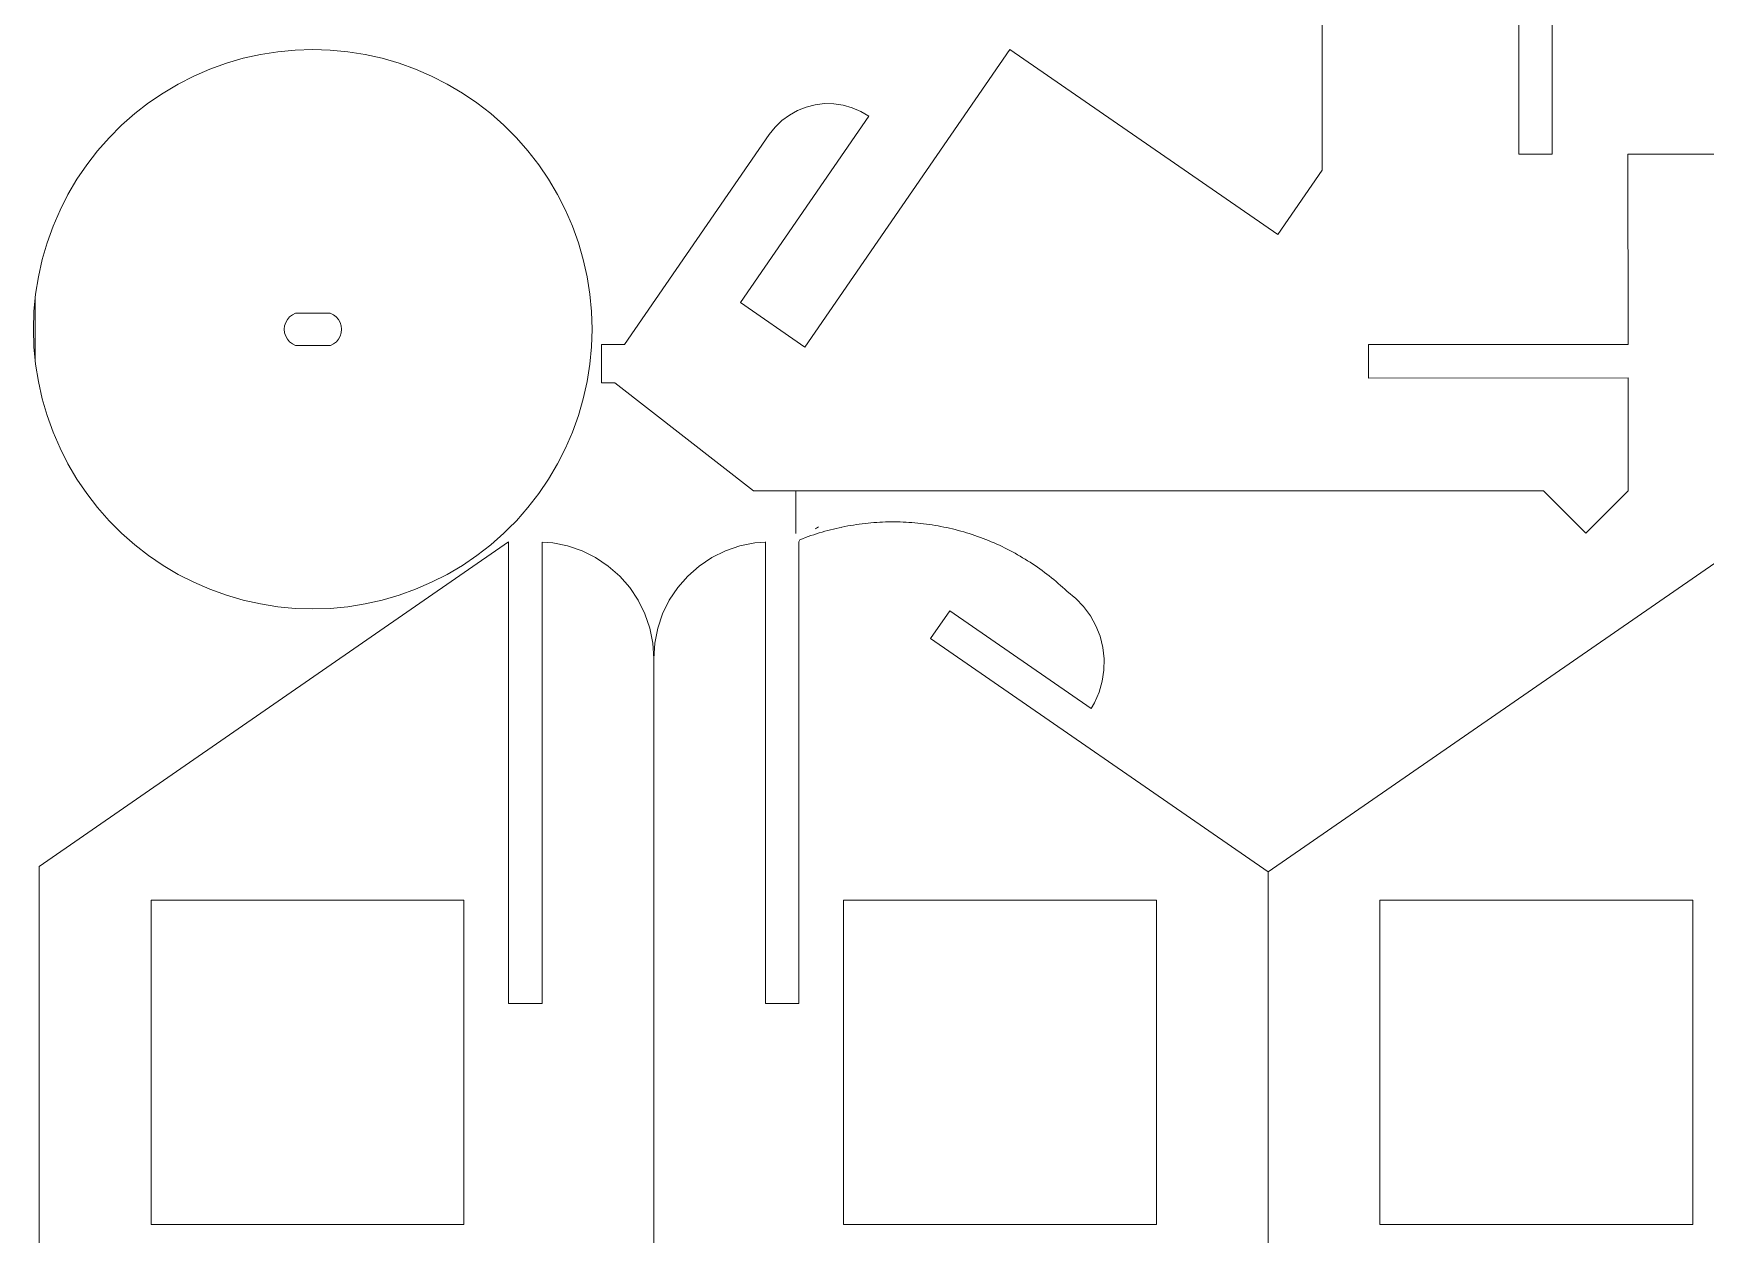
# Model space of a CAD drawing. Header units: millimetres. Extents: x -126 to 126, y -141 to 141.
# Drawn here: x -126.2 to 21.8, y -72.6 to 33.7 of the extents above; entities that cross this region are included whole.
import ezdxf

# ---------------------------------------------------------------- set-up
doc = ezdxf.new("R2010")
doc.units = ezdxf.units.MM
doc.header["$MEASUREMENT"] = 0

msp = doc.modelspace()

# ---------------------------------------------------------------- linework, layer by layer
at = {"lineweight": 9}
for points in [[(-12.1796, 44.0924), (-12.1796, 44.0924), (-12.1737, 21.614), (-12.1737, 21.614)], [(5.2226, 39.1476), (5.2226, 39.1476), (5.2269, 23.0128), (5.2269, 23.0128)], [(8.1929, 23.0136), (8.1929, 23.0136), (8.1887, 39.1484), (8.1887, 39.1484)], [(-107.6504, 31.4997), (-107.6504, 31.4997), (-109.1415, 31.0659), (-109.1415, 31.0659)], [(-106.1351, 31.8388), (-106.1351, 31.8388), (-107.6504, 31.4997), (-107.6504, 31.4997)], [(-104.6013, 32.082), (-104.6013, 32.082), (-106.1351, 31.8388), (-106.1351, 31.8388)], [(-103.0555, 32.2282), (-103.0555, 32.2282), (-104.6013, 32.082), (-104.6013, 32.082)], [(-101.5035, 32.2771), (-101.5035, 32.2771), (-103.0555, 32.2282), (-103.0555, 32.2282)], [(-99.9515, 32.2282), (-99.9515, 32.2282), (-101.5035, 32.2771), (-101.5035, 32.2771)], [(-98.4056, 32.082), (-98.4056, 32.082), (-99.9515, 32.2282), (-99.9515, 32.2282)], [(-96.872, 31.8388), (-96.872, 31.8388), (-98.4056, 32.082), (-98.4056, 32.082)], [(-95.3565, 31.4997), (-95.3565, 31.4997), (-96.872, 31.8388), (-96.872, 31.8388)], [(-93.8654, 31.0659), (-93.8654, 31.0659), (-95.3565, 31.4997), (-95.3565, 31.4997)], [(-39.8066, 32.2871), (-39.8066, 32.2871), (-57.9644, 5.9434), (-57.9644, 5.9434)], [(-39.8066, 32.2871), (-39.8066, 32.2871), (-16.1045, 15.911), (-16.1045, 15.911)], [(-112.0276, 29.9219), (-112.0276, 29.9219), (-113.4111, 29.2161), (-113.4111, 29.2161)], [(-110.6025, 30.5393), (-110.6025, 30.5393), (-112.0276, 29.9219), (-112.0276, 29.9219)], [(-109.1415, 31.0659), (-109.1415, 31.0659), (-110.6025, 30.5393), (-110.6025, 30.5393)], [(-92.4045, 30.5393), (-92.4045, 30.5393), (-93.8654, 31.0659), (-93.8654, 31.0659)], [(-90.9795, 29.9219), (-90.9795, 29.9219), (-92.4045, 30.5393), (-92.4045, 30.5393)], [(-89.5958, 29.2161), (-89.5958, 29.2161), (-90.9795, 29.9219), (-90.9795, 29.9219)], [(-114.7476, 28.4248), (-114.7476, 28.4248), (-116.0319, 27.5509), (-116.0319, 27.5509)], [(-113.4111, 29.2161), (-113.4111, 29.2161), (-114.7476, 28.4248), (-114.7476, 28.4248)], [(-88.2594, 28.4248), (-88.2594, 28.4248), (-89.5958, 29.2161), (-89.5958, 29.2161)], [(-86.9751, 27.5509), (-86.9751, 27.5509), (-88.2594, 28.4248), (-88.2594, 28.4248)], [(-116.0319, 27.5509), (-116.0319, 27.5509), (-117.2588, 26.5981), (-117.2588, 26.5981)], [(-85.7482, 26.5981), (-85.7482, 26.5981), (-86.9751, 27.5509), (-86.9751, 27.5509)], [(-58.6009, 26.8791), (-58.6009, 26.8791), (-59.3239, 26.4755), (-59.3239, 26.4755)], [(-57.8316, 27.1847), (-57.8316, 27.1847), (-58.6009, 26.8791), (-58.6009, 26.8791)], [(-57.029, 27.3872), (-57.029, 27.3872), (-57.8316, 27.1847), (-57.8316, 27.1847)], [(-56.2068, 27.483), (-56.2068, 27.483), (-57.029, 27.3872), (-57.029, 27.3872)], [(-55.3792, 27.4705), (-55.3792, 27.4705), (-56.2068, 27.483), (-56.2068, 27.483)], [(-54.5604, 27.3501), (-54.5604, 27.3501), (-55.3792, 27.4705), (-55.3792, 27.4705)], [(-53.7642, 27.1237), (-53.7642, 27.1237), (-54.5604, 27.3501), (-54.5604, 27.3501)], [(-53.0043, 26.7951), (-53.0043, 26.7951), (-53.7642, 27.1237), (-53.7642, 27.1237)], [(-52.2938, 26.37), (-52.2938, 26.37), (-53.0043, 26.7951), (-53.0043, 26.7951)], [(-118.4236, 25.57), (-118.4236, 25.57), (-119.5215, 24.4707), (-119.5215, 24.4707)], [(-117.2588, 26.5981), (-117.2588, 26.5981), (-118.4236, 25.57), (-118.4236, 25.57)], [(-84.5834, 25.57), (-84.5834, 25.57), (-85.7482, 26.5981), (-85.7482, 26.5981)], [(-83.4854, 24.4707), (-83.4854, 24.4707), (-84.5834, 25.57), (-84.5834, 25.57)], [(-63.6606, 9.8789), (-63.6606, 9.8789), (-52.2938, 26.37), (-52.2938, 26.37)], [(-60.582, 25.4039), (-60.582, 25.4039), (-61.0956, 24.7541), (-61.0956, 24.7541)], [(-59.988, 25.981), (-59.988, 25.981), (-60.582, 25.4039), (-60.582, 25.4039)], [(-59.3239, 26.4755), (-59.3239, 26.4755), (-59.988, 25.981), (-59.988, 25.981)], [(-119.5215, 24.4707), (-119.5215, 24.4707), (-120.5484, 23.3045), (-120.5484, 23.3045)], [(-82.4585, 23.3045), (-82.4585, 23.3045), (-83.4854, 24.4707), (-83.4854, 24.4707)], [(-61.0956, 24.7541), (-61.0956, 24.7541), (-73.909, 6.1641), (-73.909, 6.1641)], [(-120.5484, 23.3045), (-120.5484, 23.3045), (-121.5001, 22.0761), (-121.5001, 22.0761)], [(-81.5069, 22.0761), (-81.5069, 22.0761), (-82.4585, 23.3045), (-82.4585, 23.3045)], [(5.2269, 23.0128), (5.2269, 23.0128), (8.1929, 23.0136), (8.1929, 23.0136)], [(14.8923, 23.0153), (14.8923, 23.0153), (67.9097, 23.0294), (67.9097, 23.0294)], [(14.8968, 6.1877), (14.8968, 6.1877), (14.8923, 23.0153), (14.8923, 23.0153)], [(-122.3729, 20.7903), (-122.3729, 20.7903), (-123.1633, 19.4523), (-123.1633, 19.4523)], [(-121.5001, 22.0761), (-121.5001, 22.0761), (-122.3729, 20.7903), (-122.3729, 20.7903)], [(-80.634, 20.7903), (-80.634, 20.7903), (-81.5069, 22.0761), (-81.5069, 22.0761)], [(-79.8437, 19.4523), (-79.8437, 19.4523), (-80.634, 20.7903), (-80.634, 20.7903)], [(-12.1737, 21.614), (-12.1737, 21.614), (-16.1045, 15.911), (-16.1045, 15.911)], [(-123.1633, 19.4523), (-123.1633, 19.4523), (-123.8683, 18.0671), (-123.8683, 18.0671)], [(-79.1387, 18.0671), (-79.1387, 18.0671), (-79.8437, 19.4523), (-79.8437, 19.4523)], [(-123.8683, 18.0671), (-123.8683, 18.0671), (-124.4849, 16.6403), (-124.4849, 16.6403)], [(-78.522, 16.6403), (-78.522, 16.6403), (-79.1387, 18.0671), (-79.1387, 18.0671)], [(-124.4849, 16.6403), (-124.4849, 16.6403), (-125.011, 15.1776), (-125.011, 15.1776)], [(-77.9961, 15.1776), (-77.9961, 15.1776), (-78.522, 16.6403), (-78.522, 16.6403)], [(-125.011, 15.1776), (-125.011, 15.1776), (-125.4442, 13.6847), (-125.4442, 13.6847)], [(-77.5628, 13.6847), (-77.5628, 13.6847), (-77.9961, 15.1776), (-77.9961, 15.1776)], [(-125.4442, 13.6847), (-125.4442, 13.6847), (-125.7829, 12.1676), (-125.7829, 12.1676)], [(-77.2241, 12.1676), (-77.2241, 12.1676), (-77.5628, 13.6847), (-77.5628, 13.6847)], [(-125.7829, 12.1676), (-125.7829, 12.1676), (-126.0258, 10.632), (-126.0258, 10.632)], [(-76.9812, 10.632), (-76.9812, 10.632), (-77.2241, 12.1676), (-77.2241, 12.1676)], [(-126.0258, 10.632), (-126.0258, 10.632), (-126.0577, 10.2939), (-126.0577, 10.2939)], [(-76.8351, 9.0843), (-76.8351, 9.0843), (-76.9812, 10.632), (-76.9812, 10.632)], [(-126.1719, 9.0843), (-126.1719, 9.0843), (-126.2207, 7.5304), (-126.2207, 7.5304)], [(-126.0577, 10.2939), (-126.0577, 10.2939), (-126.1719, 9.0843), (-126.1719, 9.0843)], [(-126.0577, 10.2939), (-126.0577, 10.2939), (-126.0577, 4.767), (-126.0577, 4.767)], [(-103.3088, 8.8131), (-103.3088, 8.8131), (-103.0335, 8.9495), (-103.0335, 8.9495)], [(-103.0335, 8.9495), (-103.0335, 8.9495), (-99.9474, 8.9495), (-99.9474, 8.9495)], [(-99.6711, 8.8151), (-99.6711, 8.8151), (-99.9474, 8.9495), (-99.9474, 8.9495)], [(-76.7863, 7.5304), (-76.7863, 7.5304), (-76.8351, 9.0843), (-76.8351, 9.0843)], [(-63.6606, 9.8789), (-63.6606, 9.8789), (-57.9644, 5.9434), (-57.9644, 5.9434)], [(-126.2207, 7.5304), (-126.2207, 7.5304), (-126.1719, 5.9766), (-126.1719, 5.9766)], [(-104.0213, 7.5216), (-104.0213, 7.5216), (-103.9905, 7.8275), (-103.9905, 7.8275)], [(-103.99, 7.2157), (-103.99, 7.2157), (-104.0213, 7.5216), (-104.0213, 7.5216)], [(-103.9905, 7.8275), (-103.9905, 7.8275), (-103.8989, 8.1211), (-103.8989, 8.1211)], [(-103.8989, 8.1211), (-103.8989, 8.1211), (-103.7505, 8.3903), (-103.7505, 8.3903)], [(-103.7505, 8.3903), (-103.7505, 8.3903), (-103.5511, 8.6241), (-103.5511, 8.6241)], [(-103.5511, 8.6241), (-103.5511, 8.6241), (-103.3088, 8.8131), (-103.3088, 8.8131)], [(-99.4275, 8.6279), (-99.4275, 8.6279), (-99.6711, 8.8151), (-99.6711, 8.8151)], [(-99.2263, 8.3955), (-99.2263, 8.3955), (-99.4275, 8.6279), (-99.4275, 8.6279)], [(-99.0759, 8.1275), (-99.0759, 8.1275), (-99.2263, 8.3955), (-99.2263, 8.3955)], [(-98.9822, 7.8347), (-98.9822, 7.8347), (-99.0759, 8.1275), (-99.0759, 8.1275)], [(-98.9492, 7.5289), (-98.9492, 7.5289), (-98.9822, 7.8347), (-98.9822, 7.8347)], [(-98.9782, 7.2228), (-98.9782, 7.2228), (-98.9492, 7.5289), (-98.9492, 7.5289)], [(-76.8351, 5.9766), (-76.8351, 5.9766), (-76.7863, 7.5304), (-76.7863, 7.5304)], [(-126.1719, 5.9766), (-126.1719, 5.9766), (-126.0577, 4.767), (-126.0577, 4.767)], [(-103.8981, 6.9224), (-103.8981, 6.9224), (-103.99, 7.2157), (-103.99, 7.2157)], [(-103.7493, 6.6534), (-103.7493, 6.6534), (-103.8981, 6.9224), (-103.8981, 6.9224)], [(-103.5495, 6.4198), (-103.5495, 6.4198), (-103.7493, 6.6534), (-103.7493, 6.6534)], [(-103.3069, 6.2312), (-103.3069, 6.2312), (-103.5495, 6.4198), (-103.5495, 6.4198)], [(-103.0315, 6.0952), (-103.0315, 6.0952), (-103.3069, 6.2312), (-103.3069, 6.2312)], [(-103.0315, 6.0952), (-103.0315, 6.0952), (-99.9284, 6.0952), (-99.9284, 6.0952)], [(-99.9284, 6.0952), (-99.9284, 6.0952), (-99.654, 6.2333), (-99.654, 6.2333)], [(-99.654, 6.2333), (-99.654, 6.2333), (-99.4129, 6.4236), (-99.4129, 6.4236)], [(-99.4129, 6.4236), (-99.4129, 6.4236), (-99.2148, 6.6587), (-99.2148, 6.6587)], [(-99.2148, 6.6587), (-99.2148, 6.6587), (-99.068, 6.9287), (-99.068, 6.9287)], [(-99.068, 6.9287), (-99.068, 6.9287), (-98.9782, 7.2228), (-98.9782, 7.2228)], [(-76.9812, 4.4289), (-76.9812, 4.4289), (-76.8351, 5.9766), (-76.8351, 5.9766)], [(-73.909, 6.1641), (-73.909, 6.1641), (-75.9519, 6.1636), (-75.9519, 6.1636)], [(-75.9519, 6.1636), (-75.9519, 6.1636), (-75.9474, 2.7966), (-75.9474, 2.7966)], [(-8.0646, 6.1815), (-8.0646, 6.1815), (14.8968, 6.1877), (14.8968, 6.1877)], [(-8.0638, 3.2119), (-8.0638, 3.2119), (-8.0646, 6.1815), (-8.0646, 6.1815)], [(-126.0577, 4.767), (-126.0577, 4.767), (-126.0258, 4.4289), (-126.0258, 4.4289)], [(-126.0258, 4.4289), (-126.0258, 4.4289), (-125.7829, 2.8934), (-125.7829, 2.8934)], [(-77.2241, 2.8934), (-77.2241, 2.8934), (-76.9812, 4.4289), (-76.9812, 4.4289)], [(14.8976, 3.2181), (14.8976, 3.2181), (-8.0638, 3.2119), (-8.0638, 3.2119)], [(14.8976, 3.2181), (14.8976, 3.2181), (14.9002, -6.7567), (14.9002, -6.7567)], [(-125.7829, 2.8934), (-125.7829, 2.8934), (-125.4442, 1.3762), (-125.4442, 1.3762)], [(-77.5628, 1.3762), (-77.5628, 1.3762), (-77.2241, 2.8934), (-77.2241, 2.8934)], [(-74.761, 2.7984), (-74.761, 2.7984), (-75.9474, 2.7966), (-75.9474, 2.7966)], [(-62.5023, -6.7772), (-62.5023, -6.7772), (-74.761, 2.7984), (-74.761, 2.7984)], [(-125.4442, 1.3762), (-125.4442, 1.3762), (-125.011, -0.1167), (-125.011, -0.1167)], [(-77.9961, -0.1167), (-77.9961, -0.1167), (-77.5628, 1.3762), (-77.5628, 1.3762)], [(-125.011, -0.1167), (-125.011, -0.1167), (-124.4849, -1.5794), (-124.4849, -1.5794)], [(-78.522, -1.5794), (-78.522, -1.5794), (-77.9961, -0.1167), (-77.9961, -0.1167)], [(-124.4849, -1.5794), (-124.4849, -1.5794), (-123.8683, -3.0061), (-123.8683, -3.0061)], [(-79.1387, -3.0061), (-79.1387, -3.0061), (-78.522, -1.5794), (-78.522, -1.5794)], [(-123.8683, -3.0061), (-123.8683, -3.0061), (-123.1633, -4.3914), (-123.1633, -4.3914)], [(-123.1633, -4.3914), (-123.1633, -4.3914), (-122.3729, -5.7294), (-122.3729, -5.7294)], [(-80.634, -5.7294), (-80.634, -5.7294), (-79.8437, -4.3914), (-79.8437, -4.3914)], [(-79.8437, -4.3914), (-79.8437, -4.3914), (-79.1387, -3.0061), (-79.1387, -3.0061)], [(-122.3729, -5.7294), (-122.3729, -5.7294), (-121.5001, -7.0153), (-121.5001, -7.0153)], [(-81.5069, -7.0153), (-81.5069, -7.0153), (-80.634, -5.7294), (-80.634, -5.7294)], [(-121.5001, -7.0153), (-121.5001, -7.0153), (-120.5484, -8.2436), (-120.5484, -8.2436)], [(-82.4585, -8.2436), (-82.4585, -8.2436), (-81.5069, -7.0153), (-81.5069, -7.0153)], [(-62.5023, -6.7772), (-62.5023, -6.7772), (-54.9883, -6.7752), (-54.9883, -6.7752)], [(-58.7443, -10.5377), (-58.7443, -10.5377), (-58.7453, -6.7762), (-58.7453, -6.7762)], [(-54.9883, -6.7752), (-54.9883, -6.7752), (7.4035, -6.7586), (7.4035, -6.7586)], [(7.4035, -6.7586), (7.4035, -6.7586), (11.1746, -10.5059), (11.1746, -10.5059)], [(11.1615, -10.5192), (11.1615, -10.5192), (14.9002, -6.7567), (14.9002, -6.7567)], [(-120.5484, -8.2436), (-120.5484, -8.2436), (-119.5215, -9.4098), (-119.5215, -9.4098)], [(-83.4854, -9.4098), (-83.4854, -9.4098), (-82.4585, -8.2436), (-82.4585, -8.2436)], [(-119.5215, -9.4098), (-119.5215, -9.4098), (-118.4236, -10.5091), (-118.4236, -10.5091)], [(-84.5834, -10.5091), (-84.5834, -10.5091), (-84.1781, -10.1033), (-84.1781, -10.1033)], [(-84.1781, -10.1033), (-84.1781, -10.1033), (-83.4854, -9.4098), (-83.4854, -9.4098)], [(-56.9345, -10.0719), (-56.9345, -10.0719), (-57.0388, -10.1273), (-57.0388, -10.1273)], [(-56.832, -10.0134), (-56.832, -10.0134), (-56.9345, -10.0719), (-56.9345, -10.0719)], [(-56.7313, -9.9516), (-56.7313, -9.9516), (-56.832, -10.0134), (-56.832, -10.0134)], [(-56.1783, -10.3459), (-56.1783, -10.3459), (-56.4275, -10.4176), (-56.4275, -10.4176)], [(-55.9283, -10.2771), (-55.9283, -10.2771), (-56.1783, -10.3459), (-56.1783, -10.3459)], [(-55.6774, -10.2113), (-55.6774, -10.2113), (-55.9283, -10.2771), (-55.9283, -10.2771)], [(-55.4258, -10.1484), (-55.4258, -10.1484), (-55.6774, -10.2113), (-55.6774, -10.2113)], [(-55.1736, -10.0884), (-55.1736, -10.0884), (-55.4258, -10.1484), (-55.4258, -10.1484)], [(-54.9206, -10.0313), (-54.9206, -10.0313), (-55.1736, -10.0884), (-55.1736, -10.0884)], [(-54.7269, -10.0077), (-54.7269, -10.0077), (-54.9206, -10.0313), (-54.9206, -10.0313)], [(-54.667, -9.9772), (-54.667, -9.9772), (-54.7269, -10.0077), (-54.7269, -10.0077)], [(-54.4127, -9.926), (-54.4127, -9.926), (-54.667, -9.9772), (-54.667, -9.9772)], [(-54.158, -9.8778), (-54.158, -9.8778), (-54.4127, -9.926), (-54.4127, -9.926)], [(-53.9026, -9.8325), (-53.9026, -9.8325), (-54.158, -9.8778), (-54.158, -9.8778)], [(-53.6468, -9.7903), (-53.6468, -9.7903), (-53.9026, -9.8325), (-53.9026, -9.8325)], [(-53.3905, -9.7509), (-53.3905, -9.7509), (-53.6468, -9.7903), (-53.6468, -9.7903)], [(-53.1337, -9.7147), (-53.1337, -9.7147), (-53.3905, -9.7509), (-53.3905, -9.7509)], [(-52.8765, -9.6813), (-52.8765, -9.6813), (-53.1337, -9.7147), (-53.1337, -9.7147)], [(-52.619, -9.6509), (-52.619, -9.6509), (-52.8765, -9.6813), (-52.8765, -9.6813)], [(-52.3612, -9.6236), (-52.3612, -9.6236), (-52.619, -9.6509), (-52.619, -9.6509)], [(-52.103, -9.5992), (-52.103, -9.5992), (-52.3612, -9.6236), (-52.3612, -9.6236)], [(-51.8445, -9.5779), (-51.8445, -9.5779), (-52.103, -9.5992), (-52.103, -9.5992)], [(-51.5859, -9.5596), (-51.5859, -9.5596), (-51.8445, -9.5779), (-51.8445, -9.5779)], [(-51.327, -9.5442), (-51.327, -9.5442), (-51.5859, -9.5596), (-51.5859, -9.5596)], [(-51.068, -9.5319), (-51.068, -9.5319), (-51.327, -9.5442), (-51.327, -9.5442)], [(-50.8089, -9.5226), (-50.8089, -9.5226), (-51.068, -9.5319), (-51.068, -9.5319)], [(-50.5497, -9.5163), (-50.5497, -9.5163), (-50.8089, -9.5226), (-50.8089, -9.5226)], [(-50.2904, -9.513), (-50.2904, -9.513), (-50.5497, -9.5163), (-50.5497, -9.5163)], [(-50.0311, -9.5128), (-50.0311, -9.5128), (-50.2904, -9.513), (-50.2904, -9.513)], [(-49.7717, -9.5154), (-49.7717, -9.5154), (-50.0311, -9.5128), (-50.0311, -9.5128)], [(-49.5126, -9.5212), (-49.5126, -9.5212), (-49.7717, -9.5154), (-49.7717, -9.5154)], [(-49.2534, -9.53), (-49.2534, -9.53), (-49.5126, -9.5212), (-49.5126, -9.5212)], [(-48.9943, -9.5417), (-48.9943, -9.5417), (-49.2534, -9.53), (-49.2534, -9.53)], [(-48.7355, -9.5566), (-48.7355, -9.5566), (-48.9943, -9.5417), (-48.9943, -9.5417)], [(-48.4767, -9.5743), (-48.4767, -9.5743), (-48.7355, -9.5566), (-48.7355, -9.5566)], [(-48.2183, -9.5951), (-48.2183, -9.5951), (-48.4767, -9.5743), (-48.4767, -9.5743)], [(-47.9601, -9.619), (-47.9601, -9.619), (-48.2183, -9.5951), (-48.2183, -9.5951)], [(-47.7022, -9.6457), (-47.7022, -9.6457), (-47.9601, -9.619), (-47.9601, -9.619)], [(-47.4445, -9.6755), (-47.4445, -9.6755), (-47.7022, -9.6457), (-47.7022, -9.6457)], [(-47.1873, -9.7083), (-47.1873, -9.7083), (-47.4445, -9.6755), (-47.4445, -9.6755)], [(-46.9305, -9.7441), (-46.9305, -9.7441), (-47.1873, -9.7083), (-47.1873, -9.7083)], [(-46.6741, -9.7828), (-46.6741, -9.7828), (-46.9305, -9.7441), (-46.9305, -9.7441)], [(-46.4181, -9.8245), (-46.4181, -9.8245), (-46.6741, -9.7828), (-46.6741, -9.7828)], [(-46.1628, -9.8692), (-46.1628, -9.8692), (-46.4181, -9.8245), (-46.4181, -9.8245)], [(-45.9078, -9.9169), (-45.9078, -9.9169), (-46.1628, -9.8692), (-46.1628, -9.8692)], [(-45.6535, -9.9675), (-45.6535, -9.9675), (-45.9078, -9.9169), (-45.9078, -9.9169)], [(-45.3998, -10.0211), (-45.3998, -10.0211), (-45.6535, -9.9675), (-45.6535, -9.9675)], [(-45.1467, -10.0776), (-45.1467, -10.0776), (-45.3998, -10.0211), (-45.3998, -10.0211)], [(-44.8943, -10.1371), (-44.8943, -10.1371), (-45.1467, -10.0776), (-45.1467, -10.0776)], [(-44.6426, -10.1995), (-44.6426, -10.1995), (-44.8943, -10.1371), (-44.8943, -10.1371)], [(-44.3916, -10.2648), (-44.3916, -10.2648), (-44.6426, -10.1995), (-44.6426, -10.1995)], [(-44.1414, -10.333), (-44.1414, -10.333), (-44.3916, -10.2648), (-44.3916, -10.2648)], [(-43.892, -10.4041), (-43.892, -10.4041), (-44.1414, -10.333), (-44.1414, -10.333)], [(-125.703, -39.9976), (-125.703, -39.9976), (-84.1781, -11.2914), (-84.1781, -11.2914)], [(-118.4236, -10.5091), (-118.4236, -10.5091), (-117.2588, -11.5372), (-117.2588, -11.5372)], [(-117.2588, -11.5372), (-117.2588, -11.5372), (-116.0319, -12.49), (-116.0319, -12.49)], [(-86.9751, -12.49), (-86.9751, -12.49), (-85.7482, -11.5372), (-85.7482, -11.5372)], [(-85.7482, -11.5372), (-85.7482, -11.5372), (-84.5834, -10.5091), (-84.5834, -10.5091)], [(-84.1781, -11.2914), (-84.1781, -11.2914), (-84.1781, -52.1143), (-84.1781, -52.1143)], [(-81.2121, -11.3174), (-81.2121, -11.3174), (-80.2655, -11.3795), (-80.2655, -11.3795)], [(-81.2121, -52.1143), (-81.2121, -52.1143), (-81.2121, -11.3174), (-81.2121, -11.3174)], [(-80.2655, -11.3795), (-80.2655, -11.3795), (-78.9463, -11.6422), (-78.9463, -11.6422)], [(-78.9463, -11.6422), (-78.9463, -11.6422), (-77.6727, -12.075), (-77.6727, -12.075)], [(-63.7042, -11.6422), (-63.7042, -11.6422), (-64.9777, -12.075), (-64.9777, -12.075)], [(-62.385, -11.3795), (-62.385, -11.3795), (-63.7042, -11.6422), (-63.7042, -11.6422)], [(-61.4383, -11.3174), (-61.4383, -11.3174), (-62.385, -11.3795), (-62.385, -11.3795)], [(-61.4383, -11.2914), (-61.4383, -11.2914), (-61.4383, -11.3174), (-61.4383, -11.3174)], [(-61.4383, -11.3174), (-61.4383, -11.3174), (-61.4383, -52.1143), (-61.4383, -52.1143)], [(-58.4722, -11.2914), (-58.4722, -11.2914), (-58.3881, -11.0941), (-58.3881, -11.0941)], [(-58.4722, -52.1143), (-58.4722, -52.1143), (-58.4722, -11.2914), (-58.4722, -11.2914)], [(-58.1465, -10.9996), (-58.1465, -10.9996), (-58.3881, -11.0941), (-58.3881, -11.0941)], [(-57.9039, -10.9079), (-57.9039, -10.9079), (-58.1465, -10.9996), (-58.1465, -10.9996)], [(-57.6603, -10.819), (-57.6603, -10.819), (-57.9039, -10.9079), (-57.9039, -10.9079)], [(-57.4156, -10.7331), (-57.4156, -10.7331), (-57.6603, -10.819), (-57.6603, -10.819)], [(-57.17, -10.6499), (-57.17, -10.6499), (-57.4156, -10.7331), (-57.4156, -10.7331)], [(-56.9234, -10.5695), (-56.9234, -10.5695), (-57.17, -10.6499), (-57.17, -10.6499)], [(-56.6759, -10.4921), (-56.6759, -10.4921), (-56.9234, -10.5695), (-56.9234, -10.5695)], [(-56.4275, -10.4176), (-56.4275, -10.4176), (-56.6759, -10.4921), (-56.6759, -10.4921)], [(-43.6435, -10.4782), (-43.6435, -10.4782), (-43.892, -10.4041), (-43.892, -10.4041)], [(-43.3958, -10.5551), (-43.3958, -10.5551), (-43.6435, -10.4782), (-43.6435, -10.4782)], [(-43.149, -10.6349), (-43.149, -10.6349), (-43.3958, -10.5551), (-43.3958, -10.5551)], [(-42.9032, -10.7175), (-42.9032, -10.7175), (-43.149, -10.6349), (-43.149, -10.6349)], [(-42.6584, -10.803), (-42.6584, -10.803), (-42.9032, -10.7175), (-42.9032, -10.7175)], [(-42.4146, -10.8913), (-42.4146, -10.8913), (-42.6584, -10.803), (-42.6584, -10.803)], [(-42.1718, -10.9825), (-42.1718, -10.9825), (-42.4146, -10.8913), (-42.4146, -10.8913)], [(-41.9301, -11.0765), (-41.9301, -11.0765), (-42.1718, -10.9825), (-42.1718, -10.9825)], [(-41.6894, -11.1732), (-41.6894, -11.1732), (-41.9301, -11.0765), (-41.9301, -11.0765)], [(-41.4499, -11.2729), (-41.4499, -11.2729), (-41.6894, -11.1732), (-41.6894, -11.1732)], [(-41.2117, -11.3752), (-41.2117, -11.3752), (-41.4499, -11.2729), (-41.4499, -11.2729)], [(-40.9746, -11.4803), (-40.9746, -11.4803), (-41.2117, -11.3752), (-41.2117, -11.3752)], [(-40.7387, -11.5882), (-40.7387, -11.5882), (-40.9746, -11.4803), (-40.9746, -11.4803)], [(-40.504, -11.6988), (-40.504, -11.6988), (-40.7387, -11.5882), (-40.7387, -11.5882)], [(-40.504, -11.6988), (-40.504, -11.6988), (-40.2708, -11.8121), (-40.2708, -11.8121)], [(-40.0388, -11.928), (-40.0388, -11.928), (-40.2708, -11.8121), (-40.2708, -11.8121)], [(24.5775, -11.7726), (24.5775, -11.7726), (-16.9474, -40.4787), (-16.9474, -40.4787)], [(-116.0319, -12.49), (-116.0319, -12.49), (-114.7476, -13.3639), (-114.7476, -13.3639)], [(-88.2594, -13.3639), (-88.2594, -13.3639), (-86.9751, -12.49), (-86.9751, -12.49)], [(-77.6727, -12.075), (-77.6727, -12.075), (-76.4663, -12.6707), (-76.4663, -12.6707)], [(-76.4663, -12.6707), (-76.4663, -12.6707), (-75.3481, -13.4188), (-75.3481, -13.4188)], [(-66.184, -12.6707), (-66.184, -12.6707), (-67.3023, -13.4188), (-67.3023, -13.4188)], [(-64.9777, -12.075), (-64.9777, -12.075), (-66.184, -12.6707), (-66.184, -12.6707)], [(-39.8082, -12.0468), (-39.8082, -12.0468), (-40.0388, -11.928), (-40.0388, -11.928)], [(-39.579, -12.1682), (-39.579, -12.1682), (-39.8082, -12.0468), (-39.8082, -12.0468)], [(-39.3511, -12.2922), (-39.3511, -12.2922), (-39.579, -12.1682), (-39.579, -12.1682)], [(-39.1248, -12.4188), (-39.1248, -12.4188), (-39.3511, -12.2922), (-39.3511, -12.2922)], [(-38.8999, -12.5481), (-38.8999, -12.5481), (-39.1248, -12.4188), (-39.1248, -12.4188)], [(-38.6766, -12.68), (-38.6766, -12.68), (-38.8999, -12.5481), (-38.8999, -12.5481)], [(-38.4548, -12.8145), (-38.4548, -12.8145), (-38.6766, -12.68), (-38.6766, -12.68)], [(-38.2345, -12.9516), (-38.2345, -12.9516), (-38.4548, -12.8145), (-38.4548, -12.8145)], [(-38.0159, -13.0911), (-38.0159, -13.0911), (-38.2345, -12.9516), (-38.2345, -12.9516)], [(-37.799, -13.2333), (-37.799, -13.2333), (-38.0159, -13.0911), (-38.0159, -13.0911)], [(-37.5836, -13.3779), (-37.5836, -13.3779), (-37.799, -13.2333), (-37.799, -13.2333)], [(-114.7476, -13.3639), (-114.7476, -13.3639), (-113.4111, -14.1552), (-113.4111, -14.1552)], [(-113.4111, -14.1552), (-113.4111, -14.1552), (-112.0276, -14.861), (-112.0276, -14.861)], [(-90.9795, -14.861), (-90.9795, -14.861), (-89.5958, -14.1552), (-89.5958, -14.1552)], [(-89.5958, -14.1552), (-89.5958, -14.1552), (-88.2594, -13.3639), (-88.2594, -13.3639)], [(-75.3481, -13.4188), (-75.3481, -13.4188), (-74.3368, -14.3066), (-74.3368, -14.3066)], [(-74.3368, -14.3066), (-74.3368, -14.3066), (-73.45, -15.3191), (-73.45, -15.3191)], [(-68.3135, -14.3066), (-68.3135, -14.3066), (-69.2004, -15.3191), (-69.2004, -15.3191)], [(-67.3023, -13.4188), (-67.3023, -13.4188), (-68.3135, -14.3066), (-68.3135, -14.3066)], [(-37.37, -13.5251), (-37.37, -13.5251), (-37.5836, -13.3779), (-37.5836, -13.3779)], [(-37.1581, -13.6747), (-37.1581, -13.6747), (-37.37, -13.5251), (-37.37, -13.5251)], [(-36.9479, -13.8267), (-36.9479, -13.8267), (-37.1581, -13.6747), (-37.1581, -13.6747)], [(-36.7395, -13.9813), (-36.7395, -13.9813), (-36.9479, -13.8267), (-36.9479, -13.8267)], [(-36.5329, -14.1381), (-36.5329, -14.1381), (-36.7395, -13.9813), (-36.7395, -13.9813)], [(-36.3282, -14.2975), (-36.3282, -14.2975), (-36.5329, -14.1381), (-36.5329, -14.1381)], [(-36.1253, -14.4591), (-36.1253, -14.4591), (-36.3282, -14.2975), (-36.3282, -14.2975)], [(-35.9243, -14.6231), (-35.9243, -14.6231), (-36.1253, -14.4591), (-36.1253, -14.4591)], [(-35.7252, -14.7895), (-35.7252, -14.7895), (-35.9243, -14.6231), (-35.9243, -14.6231)], [(-35.528, -14.9581), (-35.528, -14.9581), (-35.7252, -14.7895), (-35.7252, -14.7895)], [(-112.0276, -14.861), (-112.0276, -14.861), (-110.6025, -15.4784), (-110.6025, -15.4784)], [(-110.6025, -15.4784), (-110.6025, -15.4784), (-109.1415, -16.005), (-109.1415, -16.005)], [(-109.1415, -16.005), (-109.1415, -16.005), (-107.6504, -16.4388), (-107.6504, -16.4388)], [(-95.3565, -16.4388), (-95.3565, -16.4388), (-93.8654, -16.005), (-93.8654, -16.005)], [(-93.8654, -16.005), (-93.8654, -16.005), (-92.4045, -15.4784), (-92.4045, -15.4784)], [(-92.4045, -15.4784), (-92.4045, -15.4784), (-90.9795, -14.861), (-90.9795, -14.861)], [(-73.45, -15.3191), (-73.45, -15.3191), (-72.7028, -16.4388), (-72.7028, -16.4388)], [(-69.2004, -15.3191), (-69.2004, -15.3191), (-69.9477, -16.4388), (-69.9477, -16.4388)], [(-35.3328, -15.1291), (-35.3328, -15.1291), (-35.528, -14.9581), (-35.528, -14.9581)], [(-35.1397, -15.3022), (-35.1397, -15.3022), (-35.3328, -15.1291), (-35.3328, -15.1291)], [(-34.9485, -15.4776), (-34.9485, -15.4776), (-35.1397, -15.3022), (-35.1397, -15.3022)], [(-34.7593, -15.6552), (-34.7593, -15.6552), (-34.9485, -15.4776), (-34.9485, -15.4776)], [(-33.9744, -16.284), (-33.9744, -16.284), (-34.7593, -15.6552), (-34.7593, -15.6552)], [(-107.6504, -16.4388), (-107.6504, -16.4388), (-106.1351, -16.7779), (-106.1351, -16.7779)], [(-106.1351, -16.7779), (-106.1351, -16.7779), (-104.6013, -17.0211), (-104.6013, -17.0211)], [(-104.6013, -17.0211), (-104.6013, -17.0211), (-103.0555, -17.1674), (-103.0555, -17.1674)], [(-103.0555, -17.1674), (-103.0555, -17.1674), (-101.5035, -17.2162), (-101.5035, -17.2162)], [(-101.5035, -17.2162), (-101.5035, -17.2162), (-99.9515, -17.1674), (-99.9515, -17.1674)], [(-99.9515, -17.1674), (-99.9515, -17.1674), (-98.4056, -17.0211), (-98.4056, -17.0211)], [(-98.4056, -17.0211), (-98.4056, -17.0211), (-96.872, -16.7779), (-96.872, -16.7779)], [(-96.872, -16.7779), (-96.872, -16.7779), (-95.3565, -16.4388), (-95.3565, -16.4388)], [(-72.7028, -16.4388), (-72.7028, -16.4388), (-72.1079, -17.6465), (-72.1079, -17.6465)], [(-72.1079, -17.6465), (-72.1079, -17.6465), (-71.6756, -18.9216), (-71.6756, -18.9216)], [(-70.5425, -17.6465), (-70.5425, -17.6465), (-70.9749, -18.9216), (-70.9749, -18.9216)], [(-69.9477, -16.4388), (-69.9477, -16.4388), (-70.5425, -17.6465), (-70.5425, -17.6465)], [(-45.1333, -17.3851), (-45.1333, -17.3851), (-46.8186, -19.8287), (-46.8186, -19.8287)], [(-32.6257, -26.0326), (-32.6257, -26.0326), (-45.1333, -17.3851), (-45.1333, -17.3851)], [(-33.2778, -17.0099), (-33.2778, -17.0099), (-33.9744, -16.284), (-33.9744, -16.284)], [(-32.6814, -17.8201), (-32.6814, -17.8201), (-33.2778, -17.0099), (-33.2778, -17.0099)], [(-71.6756, -18.9216), (-71.6756, -18.9216), (-71.4132, -20.2423), (-71.4132, -20.2423)], [(-70.9749, -18.9216), (-70.9749, -18.9216), (-71.2373, -20.2423), (-71.2373, -20.2423)], [(-32.1954, -18.7013), (-32.1954, -18.7013), (-32.6814, -17.8201), (-32.6814, -17.8201)], [(-31.828, -19.6382), (-31.828, -19.6382), (-32.1954, -18.7013), (-32.1954, -18.7013)], [(-71.4132, -20.2423), (-71.4132, -20.2423), (-71.3252, -21.586), (-71.3252, -21.586)], [(-71.2373, -20.2423), (-71.2373, -20.2423), (-71.3252, -21.586), (-71.3252, -21.586)], [(-16.9474, -40.4787), (-16.9474, -40.4787), (-46.8186, -19.8287), (-46.8186, -19.8287)], [(-31.5854, -20.615), (-31.5854, -20.615), (-31.828, -19.6382), (-31.828, -19.6382)], [(-31.4718, -21.6151), (-31.4718, -21.6151), (-31.5854, -20.615), (-31.5854, -20.615)], [(-71.3252, -21.586), (-71.3252, -21.586), (-71.3252, -140.8063), (-71.3252, -140.8063)], [(-31.4892, -22.6215), (-31.4892, -22.6215), (-31.4718, -21.6151), (-31.4718, -21.6151)], [(-31.9132, -24.5849), (-31.9132, -24.5849), (-31.6371, -23.6171), (-31.6371, -23.6171)], [(-31.6371, -23.6171), (-31.6371, -23.6171), (-31.4892, -22.6215), (-31.4892, -22.6215)], [(-32.3126, -25.5086), (-32.3126, -25.5086), (-31.9132, -24.5849), (-31.9132, -24.5849)], [(-32.6257, -26.0326), (-32.6257, -26.0326), (-32.3126, -25.5086), (-32.3126, -25.5086)], [(-125.703, -39.9976), (-125.703, -39.9976), (-125.703, -74.8884), (-125.703, -74.8884)], [(-16.9474, -74.8884), (-16.9474, -74.8884), (-16.9474, -40.4787), (-16.9474, -40.4787)], [(-115.8161, -71.6733), (-115.8161, -71.6733), (-115.8161, -42.9672), (-115.8161, -42.9672)], [(-88.1329, -42.9672), (-88.1329, -42.9672), (-115.8161, -42.9672), (-115.8161, -42.9672)], [(-88.1329, -42.9672), (-88.1329, -42.9672), (-88.1329, -71.6733), (-88.1329, -71.6733)], [(-54.5175, -42.9672), (-54.5175, -42.9672), (-26.8342, -42.9672), (-26.8342, -42.9672)], [(-54.5175, -42.9672), (-54.5175, -42.9672), (-54.5175, -71.6733), (-54.5175, -71.6733)], [(-26.8342, -42.9672), (-26.8342, -42.9672), (-26.8342, -71.6733), (-26.8342, -71.6733)], [(-7.0605, -71.6733), (-7.0605, -71.6733), (-7.0605, -42.9672), (-7.0605, -42.9672)], [(20.6228, -42.9672), (20.6228, -42.9672), (-7.0605, -42.9672), (-7.0605, -42.9672)], [(20.6228, -42.9672), (20.6228, -42.9672), (20.6228, -71.6733), (20.6228, -71.6733)], [(-84.1781, -52.1143), (-84.1781, -52.1143), (-81.2121, -52.1143), (-81.2121, -52.1143)], [(-61.4383, -52.1143), (-61.4383, -52.1143), (-58.4722, -52.1143), (-58.4722, -52.1143)], [(-115.8161, -71.6733), (-115.8161, -71.6733), (-88.1329, -71.6733), (-88.1329, -71.6733)], [(-26.8342, -71.6733), (-26.8342, -71.6733), (-54.5175, -71.6733), (-54.5175, -71.6733)], [(-7.0605, -71.6733), (-7.0605, -71.6733), (20.6228, -71.6733), (20.6228, -71.6733)]]:
    msp.add_open_spline(points, degree=3, dxfattribs=at)

doc.saveas('drawing.dxf')
